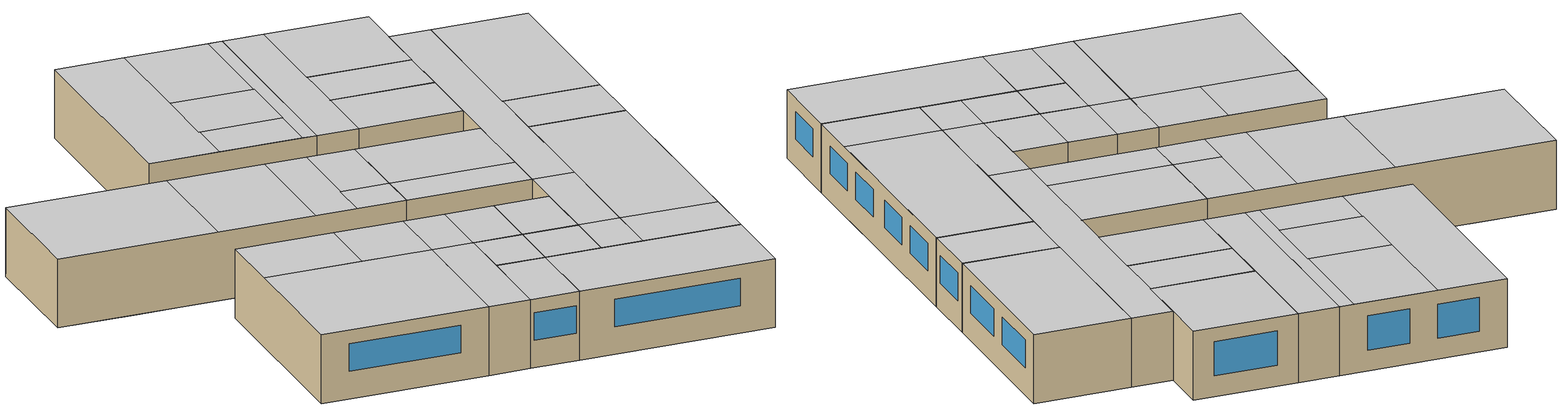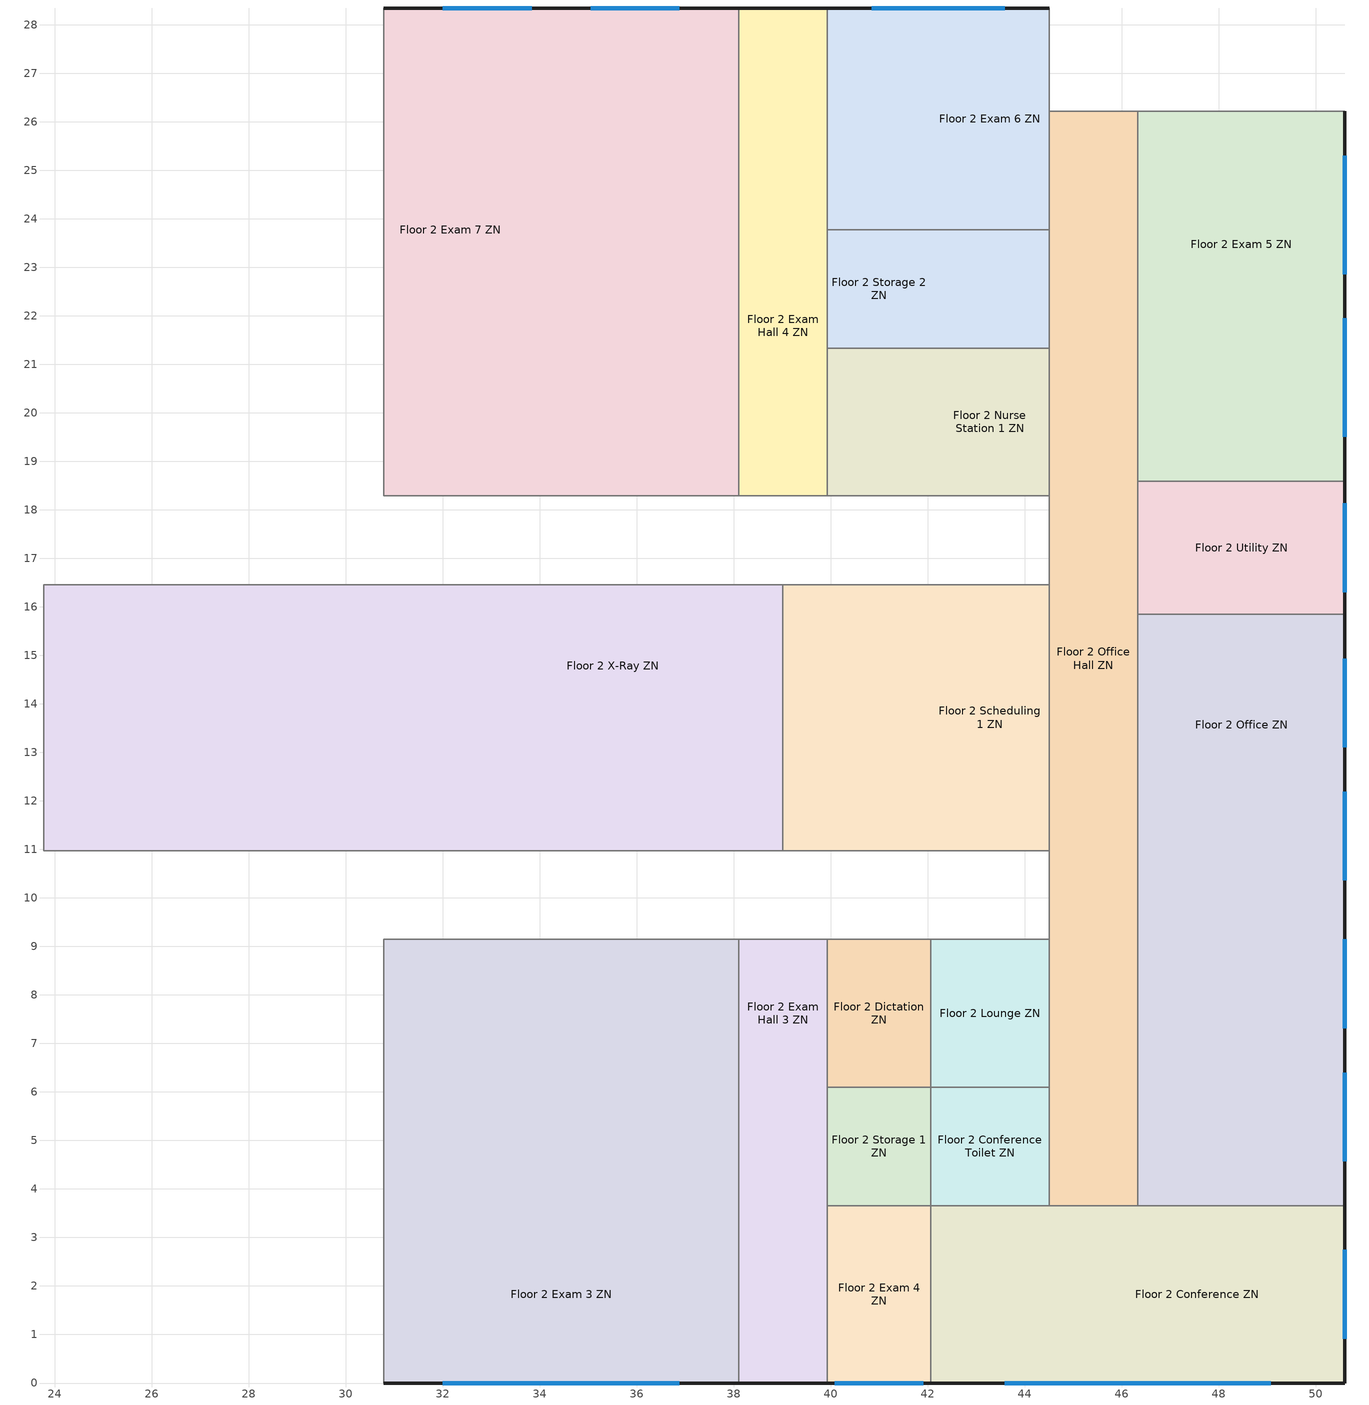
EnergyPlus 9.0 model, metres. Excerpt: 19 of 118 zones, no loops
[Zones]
Floor 2 Conference Toilet ZN
 floor to Floor 1 Sterile Hall ZN (Typical Interior Floor): 44.5,6.1 44.5,3.66 42.06,3.66 42.06,6.1 z3.05
 wall to Floor 2 Lounge ZN (Typical Interior Wall): 44.5,6.1 42.06,6.1 z3.05:6.1
 wall to Floor 2 Conference ZN (Typical Interior Wall): 42.06,3.66 44.5,3.66 z3.05:6.1
 wall to Floor 2 Office Hall ZN (Typical Interior Wall): 44.5,3.66 44.5,6.1 z3.05:6.1
 wall to Floor 2 Storage 1 ZN (Typical Interior Wall): 42.06,6.1 42.06,3.66 z3.05:6.1
 ceiling to Floor 3 Physical Therapy 1 ZN (Typical Interior Ceiling): 44.5,3.66 44.5,6.1 42.06,6.1 42.06,3.66 z6.1
Floor 2 Conference ZN
 floor to Floor 1 Operating Room 1 ZN (Typical Interior Floor): 50.6,3.66 50.6,0 44.5,0 44.5,3.66 z3.05
 floor to Floor 1 Sterile Hall ZN (Typical Interior Floor): 44.5,3.66 44.5,0 42.06,0 42.06,3.66 z3.05
 wall outside (Typical Insulated Steel Framed Exterior Wall R-8.06): 42.06,0 50.6,0 50.6,3.66 z3.05:6.1
 wall to Floor 2 Exam 4 ZN (Typical Interior Wall): 42.06,3.66 42.06,0 z3.05:6.1
 wall to Floor 2 Office ZN (Typical Interior Wall): 50.6,3.66 46.33,3.66 z3.05:6.1
 wall to Floor 2 Office Hall ZN (Typical Interior Wall): 46.33,3.66 44.5,3.66 z3.05:6.1
 window (U 0.72 SHGC 0.25 Sgl Ref-B-M Tint 6mm): 50.6,0.91 50.6,2.74 / 43.59,0 49.07,0 z4.27:5.49
 ceiling to Floor 3 Physical Therapy 1 ZN (Typical Interior Ceiling): 50.6,0 50.6,3.66 42.06,3.66 42.06,0 z6.1
Floor 2 Dictation ZN
 floor to Floor 1 Soil Work ZN (Typical Interior Floor): 42.06,9.14 42.06,6.1 39.93,6.1 39.93,9.14 z3.05
 wall to Floor 2 Lounge ZN (Typical Interior Wall): 42.06,6.1 42.06,9.14 z3.05:6.1
 wall to Floor 2 Storage 1 ZN (Typical Interior Wall): 39.93,6.1 42.06,6.1 z3.05:6.1
 wall to Floor 2 Exam Hall 3 ZN (Typical Interior Wall): 39.93,9.14 39.93,6.1 z3.05:6.1
 wall to Floor 2 Reception Hall ZN (Typical Interior Wall): 42.06,9.14 39.93,9.14 z3.05:6.1
 ceiling to Floor 3 Physical Therapy 2 ZN (Typical Interior Ceiling): 42.06,6.1 42.06,9.14 39.93,9.14 39.93,6.1 z6.1
Floor 2 Exam 3 ZN
 floor to Floor 1 Recovery Room ZN (Typical Interior Floor): 38.1,3.66 38.1,0 30.78,0 30.78,3.66 z3.05
 floor to Floor 1 Soil Work ZN (Typical Interior Floor): 38.1,9.14 38.1,6.1 37.49,6.1 37.49,9.14 z3.05
 floor to Floor 1 Nurse Toilet ZN (Typical Interior Floor): 37.49,8.84 37.49,6.1 35.66,6.1 35.66,8.84 z3.05
 floor to Floor 1 Dictation ZN (Typical Interior Floor): 34.75,9.14 34.75,8.84 32,8.84 32,9.14 z3.05
 floor to Floor 1 Nurse Hall ZN (Typical Interior Floor): 38.1,6.1 38.1,3.66 30.78,3.66 30.78,6.1 z3.05
 floor to Floor 1 Nurse Station ZN (Typical Interior Floor): 32,8.84 32,6.1 30.78,6.1 30.78,8.84 z3.05
 floor to Floor 1 PACU ZN (Typical Interior Floor): 35.66,8.84 35.66,6.1 32,6.1 32,8.84 z3.05
 floor to Floor 1 Soil ZN (Typical Interior Floor): 37.49,9.14 37.49,8.84 34.75,8.84 34.75,9.14 z3.05
 floor to Floor 1 Clean ZN (Typical Interior Floor): 32,9.14 32,8.84 30.78,8.84 30.78,9.14 z3.05
 wall outside (Typical Insulated Steel Framed Exterior Wall R-8.06): 30.78,0 38.1,0 z3.05:6.1
 wall to Floor 2 Exam Hall 3 ZN (Typical Interior Wall): 38.1,0 38.1,9.14 z3.05:6.1
 wall to Floor 2 Reception Hall ZN (Typical Interior Wall): 38.1,9.14 30.78,9.14 z3.05:6.1
 wall to Floor 2 Exam Hall 2 ZN (Typical Interior Wall): 30.78,9.14 30.78,0 z3.05:6.1
 window (U 0.72 SHGC 0.25 Sgl Ref-B-M Tint 6mm): 32,0 36.88,0 z4.27:5.49
 ceiling to Floor 3 Treatment ZN (Typical Interior Ceiling): 35.05,6.1 35.05,9.14 30.78,9.14 30.78,6.1 z6.1
 ceiling to Floor 3 Physical Therapy 2 ZN (Typical Interior Ceiling): 38.1,6.1 38.1,9.14 35.05,9.14 35.05,6.1 z6.1
 ceiling to Floor 3 Physical Therapy 1 ZN (Typical Interior Ceiling): 38.1,0 38.1,6.1 30.78,6.1 30.78,0 z6.1
Floor 2 Exam 4 ZN
 floor to Floor 1 Anesthesia ZN (Typical Interior Floor): 42.06,3.66 42.06,0 39.93,0 39.93,3.66 z3.05
 wall outside (Typical Insulated Steel Framed Exterior Wall R-8.06): 39.93,0 42.06,0 z3.05:6.1
 wall to Floor 2 Exam Hall 3 ZN (Typical Interior Wall): 39.93,3.66 39.93,0 z3.05:6.1
 wall to Floor 2 Storage 1 ZN (Typical Interior Wall): 42.06,3.66 39.93,3.66 z3.05:6.1
 window (U 0.72 SHGC 0.25 Sgl Ref-B-M Tint 6mm): 40.08,0 41.91,0 z4.27:5.49
 ceiling to Floor 3 Physical Therapy 1 ZN (Typical Interior Ceiling): 42.06,0 42.06,3.66 39.93,3.66 39.93,0 z6.1
Floor 2 Exam 5 ZN
 floor to Floor 1 Electrical Room ZN (Typical Interior Floor): 50.6,20.73 50.6,18.59 46.33,18.59 46.33,20.73 z3.05
 floor to Floor 1 Utility Room ZN (Typical Interior Floor): 50.6,26.21 50.6,20.73 46.33,20.73 46.33,26.21 z3.05
 wall outside (Typical Insulated Steel Framed Exterior Wall R-8.06): 50.6,18.59 50.6,26.21 z3.05:6.1
 wall to Floor 2 Utility ZN (Typical Interior Wall): 46.33,18.59 50.6,18.59 z3.05:6.1
 wall to Floor 2 Office Hall ZN (Typical Interior Wall): 46.33,26.21 46.33,18.59 z3.05:6.1
 wall to NE Stair ZN (Typical Interior Wall): 50.6,26.21 46.33,26.21 z3.05:6.1
 window (U 0.72 SHGC 0.25 Sgl Ref-B-M Tint 6mm): 50.6,22.86 50.6,25.3 / 50.6,19.51 50.6,21.95 z4.27:5.49
 ceiling to Floor 3 Mechanical ZN (Typical Interior Ceiling): 50.6,18.59 50.6,26.21 46.33,26.21 46.33,18.59 z6.1
Floor 2 Exam 6 ZN
 floor to Floor 1 Operating Room 3 ZN (Typical Interior Floor): 42.06,24.38 42.06,23.77 39.93,23.77 39.93,24.38 z3.05
 floor to Floor 1 IT Hall ZN (Typical Interior Floor): 42.06,25.91 42.06,24.38 39.93,24.38 39.93,25.91 z3.05
 floor to Floor 1 Utility Hall ZN (Typical Interior Floor): 44.5,28.35 44.5,23.77 42.06,23.77 42.06,28.35 z3.05
 floor to Floor 1 Bio Haz ZN (Typical Interior Floor): 42.06,28.35 42.06,25.91 39.93,25.91 39.93,28.35 z3.05
 wall outside (Typical Insulated Steel Framed Exterior Wall R-8.06): 44.5,28.35 39.93,28.35 z3.05:6.1
 wall to Floor 2 Office Hall ZN (Typical Interior Wall): 44.5,23.77 44.5,26.21 z3.05:6.1
 wall to Floor 2 Exam Hall 4 ZN (Typical Interior Wall): 39.93,28.35 39.93,23.77 z3.05:6.1
 wall to NE Stair ZN (Typical Interior Wall): 44.5,26.21 44.5,28.35 z3.05:6.1
 wall to Floor 2 Storage 2 ZN (Typical Interior Wall): 39.93,23.77 44.5,23.77 z3.05:6.1
 window (U 0.72 SHGC 0.25 Sgl Ref-B-M Tint 6mm): 43.59,28.35 40.84,28.35 z3.96:5.49
 ceiling to Floor 3 Lounge ZN (Typical Interior Ceiling): 44.5,23.77 44.5,28.35 39.93,28.35 39.93,23.77 z6.1
Floor 2 Exam 7 ZN
 floor to Floor 1 Locker Room Hall ZN (Typical Interior Floor): 38.1,19.2 38.1,18.29 30.78,18.29 30.78,19.2 z3.05
 floor to Floor 1 IT Hall ZN (Typical Interior Floor): 38.1,25.91 38.1,24.38 33.53,24.38 33.53,25.91 z3.05
 floor to Floor 1 Operating Room 3 ZN (Typical Interior Floor): 38.1,24.38 38.1,19.2 33.53,19.2 33.53,24.38 z3.05
 floor to Floor 1 IT Room ZN (Typical Interior Floor): 37.8,28.35 37.8,25.91 33.53,25.91 33.53,28.35 z3.05
 floor to Floor 1 Lounge ZN (Typical Interior Floor): 33.53,28.35 33.53,19.2 30.78,19.2 30.78,28.35 z3.05
 floor to Floor 1 Soil Hold ZN (Typical Interior Floor): 38.1,28.35 38.1,25.91 37.8,25.91 37.8,28.35 z3.05
 wall outside (Typical Insulated Steel Framed Exterior Wall R-8.06): 38.1,28.35 30.78,28.35 z3.05:6.1
 wall to Floor 2 Exam Hall 5 ZN (Typical Interior Wall): 30.78,28.35 30.78,18.29 z3.05:6.1
 wall to Floor 2 Work Hall ZN (Typical Interior Wall): 30.78,18.29 38.1,18.29 z3.05:6.1
 wall to Floor 2 Exam Hall 4 ZN (Typical Interior Wall): 38.1,18.29 38.1,28.35 z3.05:6.1
 window (U 0.72 SHGC 0.25 Sgl Ref-B-M Tint 6mm): 36.88,28.35 35.05,28.35 / 33.83,28.35 32,28.35 z3.96:5.49
 ceiling to Floor 3 Locker ZN (Typical Interior Ceiling): 37.49,20.42 37.49,23.47 33.83,23.47 33.83,20.42 z6.1
 ceiling to Floor 3 Lounge ZN (Typical Interior Ceiling): 38.1,18.29 38.1,28.35 37.49,28.35 37.49,18.29 z6.1
 ceiling to Floor 3 Lounge Toilet ZN (Typical Interior Ceiling): 37.49,23.47 37.49,28.35 33.83,28.35 33.83,23.47 z6.1
 ceiling to Floor 3 Office ZN (Typical Interior Ceiling): 33.83,18.29 33.83,28.35 30.78,28.35 30.78,18.29 z6.1
 ceiling to Floor 3 Storage 2 ZN (Typical Interior Ceiling): 37.49,18.29 37.49,20.42 33.83,20.42 33.83,18.29 z6.1
Floor 2 Exam Hall 3 ZN
 floor to Floor 1 Anesthesia ZN (Typical Interior Floor): 39.93,3.66 39.93,0 39.32,0 39.32,3.66 z3.05
 floor to Floor 1 Nurse Hall ZN (Typical Interior Floor): 39.93,6.1 39.93,3.66 38.1,3.66 38.1,6.1 z3.05
 floor to Floor 1 Soil Work ZN (Typical Interior Floor): 39.93,9.14 39.93,6.1 38.1,6.1 38.1,9.14 z3.05
 floor to Floor 1 Recovery Room ZN (Typical Interior Floor): 39.32,3.66 39.32,0 38.1,0 38.1,3.66 z3.05
 wall outside (Typical Insulated Steel Framed Exterior Wall R-8.06): 38.1,0 39.93,0 z3.05:6.1
 wall to Floor 2 Reception Hall ZN (Typical Interior Wall): 39.93,9.14 38.1,9.14 z3.05:6.1
 wall to Floor 2 Storage 1 ZN (Typical Interior Wall): 39.93,3.66 39.93,6.1 z3.05:6.1
 ceiling to Floor 3 Physical Therapy 1 ZN (Typical Interior Ceiling): 39.93,0 39.93,6.1 38.1,6.1 38.1,0 z6.1
 ceiling to Floor 3 Physical Therapy 2 ZN (Typical Interior Ceiling): 39.93,6.1 39.93,9.14 38.1,9.14 38.1,6.1 z6.1
Floor 2 Exam Hall 4 ZN
 floor to Floor 1 IT Hall ZN (Typical Interior Floor): 39.93,25.91 39.93,24.38 38.1,24.38 38.1,25.91 z3.05
 floor to Floor 1 Soil Hold ZN (Typical Interior Floor): 39.93,28.35 39.93,25.91 38.1,25.91 38.1,28.35 z3.05
 floor to Floor 1 Locker Room Hall ZN (Typical Interior Floor): 39.93,19.2 39.93,18.29 38.1,18.29 38.1,19.2 z3.05
 floor to Floor 1 Operating Room 3 ZN (Typical Interior Floor): 39.93,24.38 39.93,19.2 38.1,19.2 38.1,24.38 z3.05
 wall outside (Typical Insulated Steel Framed Exterior Wall R-8.06): 39.93,28.35 38.1,28.35 z3.05:6.1
 wall to Floor 2 Storage 2 ZN (Typical Interior Wall): 39.93,21.34 39.93,23.77 z3.05:6.1
 wall to Floor 2 Nurse Station 1 ZN (Typical Interior Wall): 39.93,18.29 39.93,21.34 z3.05:6.1
 wall to Floor 2 Work Hall ZN (Typical Interior Wall): 38.1,18.29 39.93,18.29 z3.05:6.1
 ceiling to Floor 3 Lounge ZN (Typical Interior Ceiling): 39.93,18.29 39.93,28.35 38.1,28.35 38.1,18.29 z6.1
Floor 2 Lounge ZN
 floor to Floor 1 Sterile Hall ZN (Typical Interior Floor): 44.5,9.14 44.5,6.1 42.06,6.1 42.06,9.14 z3.05
 wall to Floor 2 Reception Hall ZN (Typical Interior Wall): 44.5,9.14 42.06,9.14 z3.05:6.1
 wall to Floor 2 Office Hall ZN (Typical Interior Wall): 44.5,6.1 44.5,9.14 z3.05:6.1
 ceiling to Floor 3 Physical Therapy 2 ZN (Typical Interior Ceiling): 44.5,6.1 44.5,9.14 42.06,9.14 42.06,6.1 z6.1
Floor 2 Nurse Station 1 ZN
 floor to Floor 1 Sterile Hall ZN (Typical Interior Floor): 44.5,21.34 44.5,18.29 42.06,18.29 42.06,21.34 z3.05
 floor to Floor 1 Operating Room 3 ZN (Typical Interior Floor): 42.06,21.34 42.06,19.2 39.93,19.2 39.93,21.34 z3.05
 floor to Floor 1 Locker Room Hall ZN (Typical Interior Floor): 42.06,19.2 42.06,18.29 39.93,18.29 39.93,19.2 z3.05
 wall to Floor 2 Storage 2 ZN (Typical Interior Wall): 44.5,21.34 39.93,21.34 z3.05:6.1
 wall to Floor 2 Work Hall ZN (Typical Interior Wall): 39.93,18.29 44.5,18.29 z3.05:6.1
 wall to Floor 2 Office Hall ZN (Typical Interior Wall): 44.5,18.29 44.5,21.34 z3.05:6.1
 ceiling to Floor 3 Lounge ZN (Typical Interior Ceiling): 44.5,18.29 44.5,21.34 39.93,21.34 39.93,18.29 z6.1
Floor 2 Office Hall ZN
 floor to Floor 1 Utility Janitor ZN (Typical Interior Floor): 46.33,20.73 46.33,18.59 44.5,18.59 44.5,20.73 z3.05
 floor to Floor 1 Operating Room 1 ZN (Typical Interior Floor): 46.33,7.01 46.33,3.66 44.5,3.66 44.5,7.01 z3.05
 floor to Floor 1 Scrub ZN (Typical Interior Floor): 46.33,11.28 46.33,7.01 44.5,7.01 44.5,11.28 z3.05
 floor to Floor 1 Utility Room ZN (Typical Interior Floor): 46.33,26.21 46.33,20.73 44.5,20.73 44.5,26.21 z3.05
 floor to Floor 1 Operating Room 2 ZN (Typical Interior Floor): 46.33,18.59 46.33,11.28 44.5,11.28 44.5,18.59 z3.05
 wall to Floor 2 Reception Hall ZN (Typical Interior Wall): 44.5,10.97 44.5,9.14 z3.05:6.1
 wall to Floor 2 Storage 2 ZN (Typical Interior Wall): 44.5,23.77 44.5,21.34 z3.05:6.1
 wall to Floor 2 Work Hall ZN (Typical Interior Wall): 44.5,18.29 44.5,16.46 z3.05:6.1
 wall to Floor 2 Utility ZN (Typical Interior Wall): 46.33,15.85 46.33,18.59 z3.05:6.1
 wall to NE Stair ZN (Typical Interior Wall): 46.33,26.21 44.5,26.21 z3.05:6.1
 wall to Floor 2 Office ZN (Typical Interior Wall): 46.33,3.66 46.33,15.85 z3.05:6.1
 wall to Floor 2 Scheduling 1 ZN (Typical Interior Wall): 44.5,16.46 44.5,10.97 z3.05:6.1
 ceiling to Floor 3 Physical Therapy 2 ZN (Typical Interior Ceiling): 46.33,6.1 46.33,10.97 44.5,10.97 44.5,6.1 z6.1
 ceiling to Floor 3 Mechanical Hall ZN (Typical Interior Ceiling): 46.33,10.97 46.33,26.21 44.5,26.21 44.5,10.97 z6.1
 ceiling to Floor 3 Physical Therapy 1 ZN (Typical Interior Ceiling): 46.33,3.66 46.33,6.1 44.5,6.1 44.5,3.66 z6.1
Floor 2 Office ZN
 floor to Floor 1 Operating Room 2 ZN (Typical Interior Floor): 50.6,15.85 50.6,11.28 46.33,11.28 46.33,15.85 z3.05
 floor to Floor 1 Operating Room 1 ZN (Typical Interior Floor): 50.6,7.01 50.6,3.66 46.33,3.66 46.33,7.01 z3.05
 floor to Floor 1 Sub-Sterile ZN (Typical Interior Floor): 50.6,11.28 50.6,7.01 46.33,7.01 46.33,11.28 z3.05
 wall outside (Typical Insulated Steel Framed Exterior Wall R-8.06): 50.6,3.66 50.6,15.85 z3.05:6.1
 wall to Floor 2 Utility ZN (Typical Interior Wall): 50.6,15.85 46.33,15.85 z3.05:6.1
 window (U 0.72 SHGC 0.25 Sgl Ref-B-M Tint 6mm): 50.6,7.32 50.6,9.14 z4.25:5.47; 50.6,10.36 50.6,12.19 / 50.6,4.57 50.6,6.4 / 50.6,13.11 50.6,14.94 z4.27:5.49
 ceiling to Floor 3 Work ZN (Typical Interior Ceiling): 50.6,6.1 50.6,15.85 46.33,15.85 46.33,6.1 z6.1
 ceiling to Floor 3 Physical Therapy 1 ZN (Typical Interior Ceiling): 50.6,3.66 50.6,6.1 46.33,6.1 46.33,3.66 z6.1
Floor 2 Scheduling 1 ZN
 floor to Floor 1 Sterile Hall ZN (Typical Interior Floor): 44.5,16.46 44.5,10.97 42.06,10.97 42.06,16.46 z3.05
 floor to Floor 1 Sterile Storage ZN (Typical Interior Floor): 42.06,16.46 42.06,13.11 39.01,13.11 39.01,16.46 z3.05
 floor to Floor 1 Clean Work ZN (Typical Interior Floor): 42.06,13.11 42.06,10.97 39.01,10.97 39.01,13.11 z3.05
 wall to Floor 2 Work Hall ZN (Typical Interior Wall): 44.5,16.46 39.01,16.46 z3.05:6.1
 wall to Floor 2 Reception Hall ZN (Typical Interior Wall): 39.01,10.97 44.5,10.97 z3.05:6.1
 wall to Floor 2 X-Ray ZN (Typical Interior Wall): 39.01,16.46 39.01,10.97 z3.05:6.1
 ceiling to Floor 3 Utility ZN (Typical Interior Ceiling): 44.5,12.8 44.5,16.46 39.01,16.46 39.01,12.8 z6.1
 ceiling to Floor 3 Storage 1 ZN (Typical Interior Ceiling): 44.5,10.97 44.5,12.8 39.01,12.8 39.01,10.97 z6.1
Floor 2 Storage 1 ZN
 floor to Floor 1 Nurse Hall ZN (Typical Interior Floor): 42.06,6.1 42.06,3.66 39.93,3.66 39.93,6.1 z3.05
 ceiling to Floor 3 Physical Therapy 1 ZN (Typical Interior Ceiling): 42.06,3.66 42.06,6.1 39.93,6.1 39.93,3.66 z6.1
Floor 2 Storage 2 ZN
 floor to Floor 1 Utility Hall ZN (Typical Interior Floor): 44.5,23.77 44.5,23.47 42.06,23.47 42.06,23.77 z3.05
 floor to Floor 1 Sterile Hall ZN (Typical Interior Floor): 44.5,23.47 44.5,21.34 42.06,21.34 42.06,23.47 z3.05
 floor to Floor 1 Operating Room 3 ZN (Typical Interior Floor): 42.06,23.77 42.06,21.34 39.93,21.34 39.93,23.77 z3.05
 ceiling to Floor 3 Lounge ZN (Typical Interior Ceiling): 44.5,21.34 44.5,23.77 39.93,23.77 39.93,21.34 z6.1
Floor 2 Utility ZN
 floor to Floor 1 Operating Room 2 ZN (Typical Interior Floor): 50.6,18.59 50.6,15.85 46.33,15.85 46.33,18.59 z3.05
 wall outside (Typical Insulated Steel Framed Exterior Wall R-8.06): 50.6,15.85 50.6,18.59 z3.05:6.1
 window (U 0.72 SHGC 0.25 Sgl Ref-B-M Tint 6mm): 50.6,16.31 50.6,18.14 z4.27:5.49
 ceiling to Floor 3 Work ZN (Typical Interior Ceiling): 50.6,15.85 50.6,18.59 46.33,18.59 46.33,15.85 z6.1
Floor 2 X-Ray ZN
 floor to Floor 1 Soil ZN (Typical Interior Floor): 37.49,13.11 37.49,10.97 34.75,10.97 34.75,13.11 z3.05
 floor to Floor 1 Pre-Op Room 2 ZN (Typical Interior Floor): 27.13,16.46 27.13,10.97 23.77,10.97 23.77,16.46 z3.05
 floor to Floor 1 Clean ZN (Typical Interior Floor): 32,13.11 32,10.97 29.26,10.97 29.26,13.11 z3.05
 floor to Floor 1 Humid ZN (Typical Interior Floor): 32,14.94 32,13.11 29.26,13.11 29.26,14.94 z3.05
 floor to Floor 1 Dictation ZN (Typical Interior Floor): 34.75,13.11 34.75,10.97 32,10.97 32,13.11 z3.05
 floor to Floor 1 Clean Work ZN (Typical Interior Floor): 39.01,13.11 39.01,10.97 37.49,10.97 37.49,13.11 z3.05
 floor to Floor 1 Nurse Janitor ZN (Typical Interior Floor): 32,16.46 32,14.94 29.26,14.94 29.26,16.46 z3.05
 floor to Floor 1 Nourishment ZN (Typical Interior Floor): 29.26,16.46 29.26,10.97 27.13,10.97 27.13,16.46 z3.05
 floor to Floor 1 Sterile Storage ZN (Typical Interior Floor): 39.01,16.46 39.01,13.11 32,13.11 32,16.46 z3.05
 wall to Floor 2 Work Hall ZN (Typical Interior Wall): 39.01,16.46 23.77,16.46 z3.05:6.1
 wall to Floor 2 Scheduling 2 ZN (Typical Interior Wall): 23.77,16.46 23.77,10.97 z3.05:6.1
 wall to Floor 2 Reception Hall ZN (Typical Interior Wall): 23.77,10.97 39.01,10.97 z3.05:6.1
 ceiling to Floor 3 Undeveloped 1 ZN (Typical Interior Ceiling): 30.78,10.97 30.78,16.46 23.77,16.46 23.77,10.97 z6.1
 ceiling to Floor 3 Dressing Room ZN (Typical Interior Ceiling): 39.01,10.97 39.01,12.8 36.88,12.8 36.88,10.97 z6.1
 ceiling to Floor 3 Treatment ZN (Typical Interior Ceiling): 35.05,10.97 35.05,16.46 30.78,16.46 30.78,10.97 z6.1
 ceiling to Floor 3 Humid ZN (Typical Interior Ceiling): 36.88,10.97 36.88,16.46 35.05,16.46 35.05,10.97 z6.1
 ceiling to Floor 3 Physical Therapy Toilet ZN (Typical Interior Ceiling): 39.01,12.8 39.01,16.46 36.88,16.46 36.88,12.8 z6.1
[Building]
-Outpatient-ASHRAE 169-2013-2A created: 2020-01-29 10:56:15 -0500: North Axis {deg}=0; Terrain=City; Loads Convergence Tolerance Value=0.04; Temperature Convergence Tolerance Value {deltaC}=0.2; Solar Distribution=FullInteriorAndExterior; Maximum Number of Warmup Days=25; Minimum Number of Warmup Days=6
[Site:Location]
Tampa-MacDill AFB_FL_USA: Latitude {deg}=27.85; Longitude {deg}=-82.52; Time Zone {hr}=-5; Elevation {m}=8
[Site:GroundTemperature:FCfactorMethod]
January Ground Temperature {C}=24.2; February Ground Temperature {C}=18.9; March Ground Temperature {C}=15.7; April Ground Temperature {C}=13.6; May Ground Temperature {C}=15.5; June Ground Temperature {C}=17.1; July Ground Temperature {C}=21.2; August Ground Temperature {C}=26.9; September Ground Temperature {C}=27.6; October Ground Temperature {C}=27.9; November Ground Temperature {C}=27.4; December Ground Temperature {C}=26.2
[Site:WaterMainsTemperature]
Calculation Method=Correlation; Annual Average Outdoor Air Temperature {C}=21.85; Maximum Difference In Monthly Average Outdoor Air Temperatures {deltaC}=14.3
[SizingPeriod:DesignDay] Day of Month=21; Dry-Bulb Temperature Range Modifier Type=DefaultMultipliers; Humidity Condition Type=Wetbulb; Barometric Pressure {Pa}=101229; Rain Indicator=No; Snow Indicator=No; Daylight Saving Time Indicator=No
Name | Month | Day Type | Maximum Dry-Bulb Temperature {C} | Daily Dry-Bulb Temperature Range {deltaC} | Wetbulb or DewPoint at Maximum Dry-Bulb {C} | Wind Speed {m/s} | Wind Direction {deg} | Solar Model Indicator | ASHRAE Clear Sky Optical Depth for Beam Irradiance (taub) | ASHRAE Clear Sky Optical Depth for Diffuse Irradiance (taud) | Sky Clearness
Tampa-MacDill.AFB_FL_USA Ann Clg .4% Condns DB=>MWB | 8 | SummerDesignDay | 33.9 | 7.9 | 25.1 | 3.1 | 270 | ASHRAETau | 0.491 | 2.016
Tampa-MacDill.AFB_FL_USA Ann Htg 99.6% Condns DB | 1 | WinterDesignDay | 4.6 | 0 | 4.6 | 2.5 | 10 | ASHRAEClearSky |  |  | 0
[Material] Thermal Absorptance=0.9; Solar Absorptance=0.7
Name | Roughness | Thickness {m} | Conductivity {W/m-K} | Density {kg/m3} | Specific Heat {J/kg-K} | Visible Absorptance
100mm Normalweight concrete floor | MediumSmooth | 0.1016 | 2.31 | 2322 | 832 | 0.7
25mm Stucco | Smooth | 0.0254 | 0.72 | 1856 | 840 | 0.7
5/8 in. Gypsum Board | MediumSmooth | 0.0159 | 0.16 | 800 | 1090 | 0.7
G01 13mm gypsum board | Smooth | 0.0127 | 0.16 | 800 | 1090 | 0.5
Std Wood 6inch | MediumSmooth | 0.15 | 0.12 | 540 | 1210 | 0.7
[Material:NoMass] Thermal Absorptance=0.9; Solar Absorptance=0.7
Name | Roughness | Thermal Resistance {m2-K/W} | Visible Absorptance
CP02 CARPET PAD | VeryRough | 0.21648 | 0.8
Typical Insulation R-5.89 | Smooth | 1.03652 | 0.7
[WindowMaterial:Glazing]
REF B TINT MID 6MM: Optical Data Type=SpectralAverage; Thickness {m}=0.006; Solar Transmittance at Normal Incidence=0.1; Front Side Solar Reflectance at Normal Incidence=0.11; Back Side Solar Reflectance at Normal Incidence=0.41; Visible Transmittance at Normal Incidence=0.13; Front Side Visible Reflectance at Normal Incidence=0.1; Back Side Visible Reflectance at Normal Incidence=0.32; Infrared Transmittance at Normal Incidence=0; Front Side Infrared Hemispherical Emissivity=0.84; Back Side Infrared Hemispherical Emissivity=0.45; Conductivity {W/m-K}=0.9; Dirt Correction Factor for Solar and Visible Transmittance=1; Solar Diffusing=No
[Construction]
InteriorFurnishings: Std Wood 6inch
Typical Insulated Steel Framed Exterior Wall R-8.06: 25mm Stucco, 5/8 in. Gypsum Board, Typical Insulation R-5.89, 5/8 in. Gypsum Board
Typical Interior Ceiling: CP02 CARPET PAD, 100mm Normalweight concrete floor
Typical Interior Floor: 100mm Normalweight concrete floor, CP02 CARPET PAD
Typical Interior Wall: G01 13mm gypsum board, G01 13mm gypsum board
U 0.72 SHGC 0.25 Sgl Ref-B-M Tint 6mm: REF B TINT MID 6MM
[Zone] Part of Total Floor Area=Yes
Floor 2 Conference Toilet ZN; Floor 2 Conference ZN; Floor 2 Dictation ZN; Floor 2 Exam 3 ZN; Floor 2 Exam 4 ZN; Floor 2 Exam 5 ZN; Floor 2 Exam 6 ZN; Floor 2 Exam 7 ZN; Floor 2 Exam Hall 3 ZN; Floor 2 Exam Hall 4 ZN; Floor 2 Lounge ZN; Floor 2 Nurse Station 1 ZN; Floor 2 Office Hall ZN; Floor 2 Office ZN; Floor 2 Scheduling 1 ZN; Floor 2 Storage 1 ZN; Floor 2 Storage 2 ZN; Floor 2 Utility ZN; Floor 2 X-Ray ZN
[InternalMass] Construction=InteriorFurnishings
Name | Zone | Surface Area {m2}
Floor 2 Conference Toilet Mass | Floor 2 Conference Toilet ZN | 11.8916
Floor 2 Conference Mass | Floor 2 Conference ZN | 62.4308
Floor 2 Dictation Mass | Floor 2 Dictation ZN | 13.0064
Floor 2 Exam 3 Mass | Floor 2 Exam 3 ZN | 133.78
Floor 2 Exam 4 Mass | Floor 2 Exam 4 ZN | 15.6077
Floor 2 Exam 5 Mass | Floor 2 Exam 5 ZN | 65.0321
Floor 2 Exam 6 Mass | Floor 2 Exam 6 ZN | 41.8064
Floor 2 Exam 7 Mass | Floor 2 Exam 7 ZN | 147.158
Floor 2 Exam Hall 3 Mass | Floor 2 Exam Hall 3 ZN | 33.4451
Floor 2 Exam Hall 4 Mass | Floor 2 Exam Hall 4 ZN | 36.7896
Floor 2 Lounge Mass | Floor 2 Lounge ZN | 14.8645
Floor 2 Nurse Station 1 Mass | Floor 2 Nurse Station 1 ZN | 27.8709
Floor 2 Office Hall Mass | Floor 2 Office Hall ZN | 82.4979
Floor 2 Office Mass | Floor 2 Office ZN | 104.051
Floor 2 Scheduling 1 Mass | Floor 2 Scheduling 1 ZN | 60.2012
Floor 2 Storage 1 Mass | Floor 2 Storage 1 ZN | 10.4051
Floor 2 Storage 2 Mass | Floor 2 Storage 2 ZN | 22.2967
Floor 2 Utility Mass | Floor 2 Utility ZN | 23.4116
Floor 2 X-Ray Mass | Floor 2 X-Ray ZN | 167.225
[ZoneInfiltration:DesignFlowRate] Schedule=OutPatientHealthCare INFIL_SCH; Design Flow Rate Calculation Method=Flow/ExteriorArea; Flow per Exterior Surface Area {m3/s-m2}=0.00102523; Constant Term Coefficient=0; Temperature Term Coefficient=0; Velocity Term Coefficient=0.224; Velocity Squared Term Coefficient=0
Name | Zone or ZoneList
Floor 2 Conference Infiltration | Floor 2 Conference ZN
Floor 2 Exam 3 Infiltration | Floor 2 Exam 3 ZN
Floor 2 Exam 4 Infiltration | Floor 2 Exam 4 ZN
Floor 2 Exam 5 Infiltration | Floor 2 Exam 5 ZN
Floor 2 Exam 6 Infiltration | Floor 2 Exam 6 ZN
Floor 2 Exam 7 Infiltration | Floor 2 Exam 7 ZN
Floor 2 Exam Hall 3 Infiltration | Floor 2 Exam Hall 3 ZN
Floor 2 Exam Hall 4 Infiltration | Floor 2 Exam Hall 4 ZN
Floor 2 Office Infiltration | Floor 2 Office ZN
Floor 2 Utility Infiltration | Floor 2 Utility ZN
[Exterior:Lights]
NonDimming Exterior Lights Def: Schedule=OutPatientHealthCare Exterior_Lgt_ALWAYS_ON; Design Level {W}=14442; Control Option=AstronomicalClock
[Schedule:Day:Interval]
OutPatientHealthCare Exterior_Lgt_ALWAYS_ON Default; OutPatientHealthCare Exterior_Lgt_ALWAYS_ON Summer Design Day; OutPatientHealthCare Exterior_Lgt_ALWAYS_ON Winter Design Day; OutPatientHealthCare INFIL_SCH Summer Design Day; OutPatientHealthCare INFIL_SCH Winter Design Day: No, 24:00, 1
OutPatientHealthCare INFIL_SCH Default; OutPatientHealthCare INFIL_SCH Default|Sat|Wkdy Day: No, 24:00, 0.25
[Schedule:Week:Daily]
OutPatientHealthCare Exterior_Lgt_ALWAYS_ON Week Rule - Jan1-Dec31: OutPatientHealthCare Exterior_Lgt_ALWAYS_ON Default, OutPatientHealthCare Exterior_Lgt_ALWAYS_ON Default, OutPatientHealthCare Exterior_Lgt_ALWAYS_ON Default, OutPatientHealthCare Exterior_Lgt_ALWAYS_ON Default, OutPatientHealthCare Exterior_Lgt_ALWAYS_ON Default, OutPatientHealthCare Exterior_Lgt_ALWAYS_ON Default, OutPatientHealthCare Exterior_Lgt_ALWAYS_ON Default, OutPatientHealthCare Exterior_Lgt_ALWAYS_ON Default, OutPatientHealthCare Exterior_Lgt_ALWAYS_ON Summer Design Day, OutPatientHealthCare Exterior_Lgt_ALWAYS_ON Winter Design Day, OutPatientHealthCare Exterior_Lgt_ALWAYS_ON Default, OutPatientHealthCare Exterior_Lgt_ALWAYS_ON Default
OutPatientHealthCare INFIL_SCH Week Rule - Jan1-Dec31: OutPatientHealthCare INFIL_SCH Default, OutPatientHealthCare INFIL_SCH Default|Sat|Wkdy Day, OutPatientHealthCare INFIL_SCH Default|Sat|Wkdy Day, OutPatientHealthCare INFIL_SCH Default|Sat|Wkdy Day, OutPatientHealthCare INFIL_SCH Default|Sat|Wkdy Day, OutPatientHealthCare INFIL_SCH Default|Sat|Wkdy Day, OutPatientHealthCare INFIL_SCH Default|Sat|Wkdy Day, OutPatientHealthCare INFIL_SCH Default, OutPatientHealthCare INFIL_SCH Summer Design Day, OutPatientHealthCare INFIL_SCH Winter Design Day, OutPatientHealthCare INFIL_SCH Default, OutPatientHealthCare INFIL_SCH Default
[Schedule:Year]
OutPatientHealthCare Exterior_Lgt_ALWAYS_ON: OutPatientHealthCare Exterior_Lgt_ALWAYS_ON Week Rule - Jan1-Dec31, 1, 1, 12, 31
OutPatientHealthCare INFIL_SCH: OutPatientHealthCare INFIL_SCH Week Rule - Jan1-Dec31, 1, 1, 12, 31
